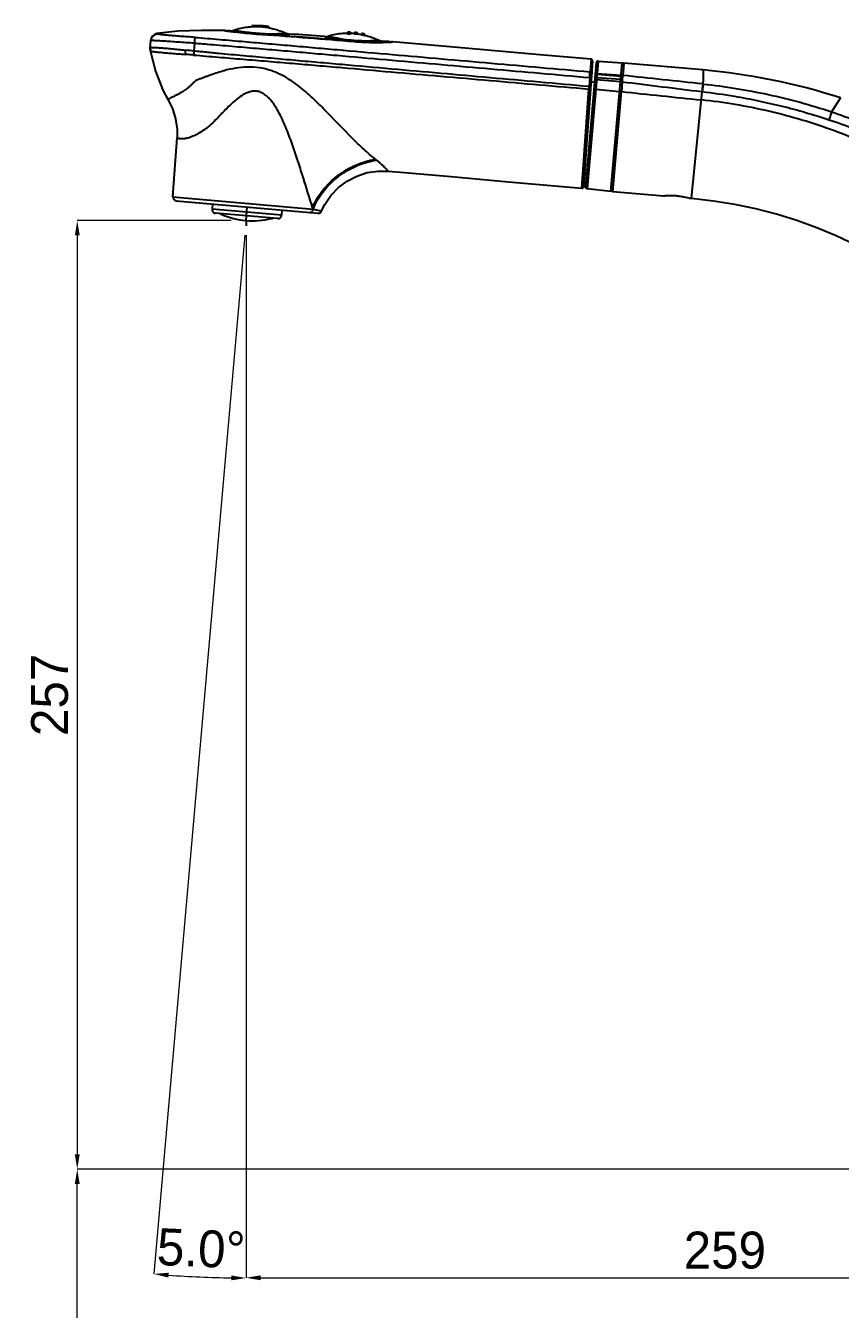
# Model space of a CAD drawing. Extents: x 0 to 1128, y 0 to 827.
# Drawn here: x 419.4 to 640.5, y 280.4 to 628.4 of the extents above; entities that cross this region are included whole.
import ezdxf

# ---------------------------------------------------------------- set-up
doc = ezdxf.new("R2010")
doc.units = 0
doc.header["$LTSCALE"] = 10
doc.header["$MEASUREMENT"] = 0
doc.header["$PDMODE"] = 3
doc.header["$PDSIZE"] = -10
doc.layers.get('0').update_dxf_attribs({"linetype": 'CONTINUOUS'})
doc.layers.get('DEFPOINTS').update_dxf_attribs({"linetype": 'CONTINUOUS'})
doc.layers.add('1', color=7, linetype='CONTINUOUS')
doc.layers.add('DEF_LAYER_ASSEM_MEMBER', color=7, linetype='CONTINUOUS')
doc.styles.add('Daelim Dimension', font='')
doc.styles.get('Daelim Dimension').set_extended_font_data('나눔고딕')
doc.dimstyles.new('DEFAULT', dxfattribs={"dimscale": 2, "dimtxt": 2, "dimasz": 2, "dimexe": 0, "dimexo": 2, "dimgap": 1, "dimtad": 1, "dimdec": 0, "dimzin": 9, "dimdsep": 46, "dimtxsty": 'Daelim Dimension', "dimcen": 0.5, "dimclrd": 5, "dimclre": 5, "dimclrt": 256, "dimadec": 1, "dimazin": 0, "dimtfac": 1, "dimtdec": 0, "dimtix": 1, "dimtmove": 0, "dimatfit": 3, "dimfxl": 1, "dimtolj": 1, "dimtzin": 1, "dimlwd": 9, "dimlwe": 9, "dimarcsym": 0})

# ---------------------------------------------------------------- blocks, each defined once
blk = doc.blocks.new('*D2')
at = {"color": 5, "lineweight": 9, "ltscale": 0.5, "transparency": 16777216}
for p, q in [((479.2003436554678, 571.5811893966575), (479.2003436554678, 288.9807723073841)), ((738.3959340586061, 314.4345492758166), (738.3959340586061, 288.9807723073841)), ((483.2003436554678, 288.9807723073841), (734.3959340586061, 288.9807723073841))]:
    blk.add_line(p, q, dxfattribs=at)
at = {"color": 5, "ltscale": 0.5, "transparency": 16777216}
for points in [[(483.2003436554678, 289.6474389740508), (483.2003436554678, 288.3141056407174), (479.2003436554678, 288.9807723073841)], [(734.3959340586061, 289.6474389740508), (734.3959340586061, 288.3141056407174), (738.3959340586061, 288.9807723073841)]]:
    blk.add_solid(points, dxfattribs=at)
at = {"layer": 'DEFPOINTS', "color": 0, "ltscale": 0.5, "transparency": 16777216}
for p in [(479.2003436554678, 575.5811893966575), (738.3959340586061, 318.4345492758166), (738.3959340586061, 288.9807723073841)]:
    blk.add_point(p, dxfattribs=at)
at = {"color": 7, "ltscale": 0.5, "transparency": 16777216, "insert": (609.1314974382349, 296.4242630083855), "char_height": 10, "attachment_point": 5, "style": 'Daelim Dimension'}
blk.add_mtext('\\A1;259', dxfattribs=at)
blk = doc.blocks.new('*D3')
at = {"color": 5, "lineweight": 9, "ltscale": 0.5, "transparency": 16777216}
for p, q in [((475.2003436554886, 575.5811893966558), (433.4162773570607, 575.5811893966558)), ((433.4162773570607, 571.5811893966558), (433.4162773570607, 322.4345492758166)), ((705.8958830408068, 318.4345492758166), (433.4162773570607, 318.4345492758166))]:
    blk.add_line(p, q, dxfattribs=at)
at = {"color": 5, "ltscale": 0.5, "transparency": 16777216}
for points in [[(432.749610690394, 571.5811893966558), (434.0829440237274, 571.5811893966558), (433.4162773570607, 575.5811893966558)], [(432.749610690394, 322.4345492758166), (434.0829440237274, 322.4345492758166), (433.4162773570607, 318.4345492758166)]]:
    blk.add_solid(points, dxfattribs=at)
at = {"layer": 'DEFPOINTS', "color": 0, "ltscale": 0.5, "transparency": 16777216}
for p in [(479.2003436554886, 575.5811893966558), (433.4162773570607, 318.4345492758166), (709.8958830408068, 318.4345492758166)]:
    blk.add_point(p, dxfattribs=at)
at = {"color": 7, "ltscale": 0.5, "transparency": 16777216, "insert": (425.9727866560592, 447.007869336236), "char_height": 10, "attachment_point": 5, "rotation": 90, "style": 'Daelim Dimension'}
blk.add_mtext('\\A1;257', dxfattribs=at)
blk = doc.blocks.new('*D5')
at = {"color": 5, "lineweight": 9, "ltscale": 0.5, "transparency": 16777216}
for p, q in [((514.5525508317917, 318.4345492758167), (433.4162773570604, 318.4345492758167)), ((433.4162773570604, 96.93454927581661), (433.4162773570604, 314.4345492758167)), ((709.0647545848067, 92.93454927581664), (433.4162773570604, 92.9345492758166))]:
    blk.add_line(p, q, dxfattribs=at)
at = {"color": 5, "ltscale": 0.5, "transparency": 16777216}
for points in [[(432.7496106903937, 314.4345492758167), (434.0829440237271, 314.4345492758167), (433.4162773570604, 318.4345492758167)], [(432.7496106903938, 96.93454927581661), (434.0829440237271, 96.93454927581661), (433.4162773570604, 92.9345492758166)]]:
    blk.add_solid(points, dxfattribs=at)
at = {"layer": 'DEFPOINTS', "color": 0, "ltscale": 0.5, "transparency": 16777216}
for p in [(433.4162773570604, 318.4345492758167), (518.5525508317917, 318.4345492758167), (713.0647545848067, 92.93454927581664)]:
    blk.add_point(p, dxfattribs=at)
at = {"color": 7, "ltscale": 0.5, "transparency": 16777216, "insert": (426.0300112626397, 205.6845492758165), "char_height": 10, "attachment_point": 5, "rotation": 90, "style": 'Daelim Dimension'}
blk.add_mtext('\\A1;545', dxfattribs=at)
blk = doc.blocks.new('*D6')
at = {"color": 5, "lineweight": 9, "ltscale": 0.5, "transparency": 16777216}
for p, q in [((478.8517206844826, 571.5964106042901), (454.2168371863852, 290.0184037459513)), ((479.2003436554882, 570.153048331248), (479.2003436554824, 288.9276002963596))]:
    blk.add_line(p, q, dxfattribs=at)
blk.add_arc((479.2003436554883, 575.5811893968659), 286.6535891005063, 265.7995189533185, 269.2004810467271, dxfattribs=at)
at = {"color": 5, "ltscale": 0.5, "transparency": 16777216}
for points in [[(458.1504826143459, 289.0330722831792), (458.2574200926525, 290.3621103388839), (454.2168371863852, 290.0184037459513)], [(475.2050923904525, 289.6221589862642), (475.1957896404851, 288.2888581062596), (479.2003436554824, 288.9276002963596)]]:
    blk.add_solid(points, dxfattribs=at)
at = {"layer": 'DEFPOINTS', "color": 0, "ltscale": 0.5, "transparency": 16777216}
for p in [(479.5236335242398, 579.2764095056837), (479.20034365547, 575.5811893966575), (479.2003436554883, 575.5811893966556), (479.2003436554883, 574.1530483312481), (462.5329197608197, 289.4125728000815)]:
    blk.add_point(p, dxfattribs=at)
at = {"color": 7, "ltscale": 0.5, "transparency": 16777216, "insert": (467.0319786518932, 296.8798102442402), "char_height": 10, "attachment_point": 5, "rotation": 357.5000000000237, "style": 'Daelim Dimension'}
blk.add_mtext('\\A1;5.0°', dxfattribs=at)

msp = doc.modelspace()

# ---------------------------------------------------------------- linework, layer by layer
at = {"ltscale": 0.5}
for p, q in [((479.2003436554701, 575.5811893966575), (479.5236335242398, 579.2764095056837)), ((479.2003436554883, 575.5811893966556), (479.2003436554883, 574.1530483312481))]:
    msp.add_line(p, q, dxfattribs=at)
at = {"layer": '1', "color": 7, "linetype": 'Continuous'}
for p, q in [((474.8850579127065, 627.0036555527167), (474.2868799865064, 627.0247538842168)), ((480.7704465178062, 628.3703683568165), (480.7277425718066, 628.0663597690168)), ((485.4244419014062, 627.8239441705168), (485.4242381834065, 627.8216156177168)), ((485.4348439041064, 628.1247706507165), (485.4242554249063, 627.8217125697165)), ((506.7048280648064, 626.4233155768165), (506.6563177956064, 626.1152635128165)), ((506.7048279450064, 626.4233181701165), (506.7143557917061, 626.5335999622166)), ((506.7233913021064, 626.6381744728169), (506.7070235106062, 626.5347573396166)), ((507.5668832096062, 626.4392470736166), (507.5613656152063, 626.1336674934164)), ((507.576051079106, 626.5427661712165), (507.5668832096062, 626.4392470736166)), ((507.5839252091064, 626.6316910604164), (507.5823611951064, 626.5426576414166)), ((508.6102250378062, 626.4056243193168), (508.5624558012064, 626.1024703798166)), ((508.6102250465065, 626.4056243151167), (508.6184592915065, 626.5009099578165)), ((508.6246426469061, 626.5724505038165), (508.6134455925062, 626.5017034794164)), ((509.4727114676061, 626.4228423847167), (509.4648761904064, 626.3343717986168)), ((509.4778956383066, 626.4813877258166), (509.4768659785063, 626.4227691560163)), ((506.6563177388061, 626.1152673950164), (506.6666271004065, 626.2331015656164)), ((508.5629680643065, 626.2813548839167), (507.5791122734063, 626.3365157353164)), ((509.4648761904064, 626.3343717986168), (509.4593669600063, 626.0279381678165)), ((509.4676049759064, 626.1221009530168), (509.4593669600063, 626.0279381678165)), ((509.4730498326062, 626.1843368345167), (510.4631868592064, 626.0279416278167)), ((510.498937071306, 626.1948581491165), (510.4514306234064, 625.8935650986168)), ((510.4989366839063, 626.1948555971167), (510.5058691678064, 626.2750772097165)), ((510.5097084336062, 626.3195002479165), (510.5027556354062, 626.2755699889167)), ((511.3457853989062, 626.0365830247165), (511.3402296193062, 625.7262422186168)), ((511.3470641998065, 625.8043633685165), (511.3402296193062, 625.7262422186168)), ((511.3522857577063, 626.1099637357165), (511.3457853989062, 626.0365830247165)), ((511.3553080184065, 626.1440814354164), (511.3547079599066, 626.1099183602164)), ((518.0054475598063, 624.0856069545166), (516.2855069681063, 624.2257599488166)), ((470.1095936273064, 580.1000312747165), (469.9832178003062, 578.6555489624166)), ((488.9376734212065, 578.4527877367163), (488.8112975942063, 577.0083054245165)), ((487.7279471534066, 576.0992664691166), (470.892256755606, 577.5721985215168))]:
    msp.add_line(p, q, dxfattribs=at)
at = {"layer": '1', "color": 9, "linetype": 'Continuous'}
for p, q in [((474.2868798980062, 627.0247537919167), (475.1670853963064, 626.9089384499166)), ((474.8850217661065, 627.0036379647167), (475.8409666002062, 626.8740965425168)), ((475.1670853963064, 626.9089384499166), (475.7246383264064, 626.8373429379167)), ((508.5459686345062, 624.1858323798169), (508.5832939767065, 624.1828548240164)), ((508.5832939740067, 624.1828547977166), (508.5778950110061, 624.1151937719169)), ((488.8112975942063, 577.0083054245165), (469.9832178003062, 578.6555489624166))]:
    msp.add_line(p, q, dxfattribs=at)
at = {"layer": '1', "color": 7, "linetype": 'Continuous'}
for centre, radius, start, end in [((474.9904461960064, 630.0231544064168), 3.0213373771, 268.0010421659923, 287.2794510527971), ((482.1103685622061, 608.7503576807167), 19.3654225698, 92.20237328258439, 94.09420920298089), ((482.1399087389063, 608.4092218570167), 20.0080682816, 93.0460925374028, 93.92470670890472), ((482.0716998792063, 609.5043881960164), 18.9108273218, 91.92387522809248, 93.01604882900602), ((482.0950809401061, 608.9756030042167), 19.1397572831, 86.76859549340345, 92.18255500188107), ((482.0999731474062, 608.8442254075167), 19.5715681144, 90.14517605798873, 91.94171711059555), ((482.0981891807064, 609.0373882608164), 19.3784014042, 89.024834763494, 90.14134855771462), ((482.099767294706, 609.1271041758164), 19.2886716252, 87.37237109439414, 89.02498628010149), ((482.1020892626061, 609.1823505684165), 19.2333768711, 86.69534471731728, 87.37173589368226), ((482.1013808542061, 609.1816643683169), 18.9336691835, 83.56523328520507, 86.75247975239648), ((482.1031487307064, 609.2009220424166), 19.2147752058, 86.11361993640277, 86.69530640359305), ((482.1032377389065, 609.2045187648164), 19.2111807221, 83.58548160900219, 86.11315773451699), ((482.0983434515065, 609.1522452312165), 18.9632433926, 81.211094543882, 83.56607563070152), ((482.0782590105064, 609.0132558563164), 19.4040372058, 80.03864856479532, 83.57528177990177), ((481.9603517279061, 608.2786816854168), 19.8476341279, 80.61130612080687, 81.20273518070393), ((482.1647470005064, 609.4706875270167), 18.6382540836, 79.92816724410626, 80.63345138858283), ((491.3120578573062, 629.1543594602167), 3.0226776194, 246.2631768434065, 266.1324644597094), ((507.4816254540065, 607.7251760222166), 18.7142682729, 89.73897307809015, 92.37893364268132), ((507.3452186039062, 607.7461469479167), 18.7980388691, 89.29641274060903, 91.92321089129528), ((507.0130182412063, 606.5356409262167), 20.1046198361, 89.98759911330278, 90.82543094120271), ((507.0087837796063, 607.3899571111165), 19.250305095, 89.12065419791053, 89.9744455007992), ((507.0136732402066, 607.5380872500164), 19.1021175426, 88.28930548880007, 89.12849939959142), ((507.4873324995065, 607.7749457048167), 18.6644869549, 83.91796949779935, 86.55088952040522), ((507.3433541037066, 607.8346542783165), 18.7097538875, 83.46500681150049, 86.09215634230543), ((507.0158125189064, 607.4612261139164), 19.1788224889, 84.30236472759671, 85.18804513830213), ((507.0628706502066, 607.8933597001169), 18.7441523275, 83.43990431910174, 84.31435931680294), ((506.7313096784064, 605.1190974086167), 21.5381332115, 82.6735779750161, 83.40680146301659), ((418.4639012700063, -464.6564665804835), 1093.2113214124, 85.69699280089381, 86.18987116929566), ((500.7106515966061, 628.4873256956166), 3.0221786523, 265.788552082204, 285.4375848276968), ((507.4878552107061, 607.4885894989166), 18.6452256434, 89.77410570470173, 92.55611774679662), ((507.4915311560062, 607.7804138171168), 18.3533276624, 83.84493956530488, 86.65486629411762), ((507.4459529999062, 607.4842119630166), 18.6530742404, 77.9494851930855, 80.72779550819914), ((507.4855261323064, 607.7267486251167), 18.7123412452, 78.09469219702095, 80.73280931039558), ((507.3279082364065, 607.7320169253167), 18.8134110317, 77.64841235688424, 80.27497094818972), ((507.0831609370061, 607.7327173387166), 18.8999927688, 78.70196820559526, 79.55457504311487), ((506.8982212391061, 606.7844554557169), 19.8661111364, 77.88442454799514, 78.71471733430246), ((506.9257292257062, 606.9207875827165), 19.7270422203, 77.02396519089504, 77.87943270320977), ((516.5346954070064, 627.2379416949166), 3.0224713992, 245.4945799741066, 265.2725200572835), ((470.9794124984064, 578.5683932196166), 1, 175.0000000000002, 265.0000000000005), ((481.009638938106, 596.2615291081165), 20.8, 244.687499837813, 245.6407507763929), ((477.5125147603062, 556.2892168472167), 21.625, 103.3978149678955, 103.5745846774791), ((481.009638938106, 596.2615291081165), 20.7593352495, 245.8056260815924, 284.1943739184085), ((477.5125147603062, 556.2892168472167), 21.625, 66.42541532251296, 66.60218503209863), ((481.009638938106, 596.2615291081165), 20.8, 284.3592492235981, 285.3125001622019), ((487.8151028961065, 577.0954611672169), 1, 265.0000000000005, 355.0000000000002)]:
    msp.add_arc(centre, radius, start, end, dxfattribs=at)
at = {"layer": '1', "color": 9, "linetype": 'Continuous'}
for centre, radius, start, end in [((345.8809956155064, -1396.366951941083), 2027.0898962982, 85.39731907450853, 85.88202276378526), ((512.4721140332063, 675.9515677125164), 51.8673337422, 265.4491963905894, 265.6621905726004), ((511.6557959341062, 665.6839050524168), 41.3415608095, 265.4978146437846, 265.7071649860906), ((514.2570255903061, 685.9883219316166), 62.01770490520001, 271.7375638364968, 271.8997045907814)]:
    msp.add_arc(centre, radius, start, end, dxfattribs=at)
at = {"layer": '1', "color": 7, "linetype": 'Continuous'}
for points, start_tangent, end_tangent in [([(474.116159512806, 626.9782955889168), (474.2869022860064, 627.0247511734165)], (0.844756945403585, 0.5351501688240456), (0.9994375974559697, -0.03353339814929297)), ([(480.7281889210062, 628.0719792320165), (479.5272637710063, 627.9498209038165), (475.8878890413062, 627.1381802598166)], (-0.9974882806257634, -0.07083170204264684), (-0.9545072218490287, -0.2981877989422926)), ([(485.4247043796063, 627.8269443094168), (486.6016044314065, 627.5795390906164), (490.0953134301062, 626.3873912772169)], (0.9845429206439257, -0.1751434766410921), (0.9148695968199562, -0.4037494530206711)), ([(506.6761741942064, 626.3422282086167), (505.3963903043064, 626.2776814659164), (501.5151207585063, 625.5741842342168)], (-0.9998506752821975, -0.01728083151164064), (-0.9635796983776469, -0.2674213246441711)), ([(511.3503780964065, 625.8422419476165), (512.3396307427065, 625.5837446674168), (515.2810367733064, 624.4877283597166)], (0.9737435604875615, -0.2276477067949651), (0.9093800809027783, -0.4159661866753795)), ([(518.2095044639063, 623.9831127150164), (518.0054092188061, 624.0855996646169)], (-0.6554643205507299, 0.7552261412881377), (-0.9971828658842496, 0.07500887938687399))]:
    msp.add_spline(points, degree=3, dxfattribs=dict(at, start_tangent=start_tangent, end_tangent=end_tangent))
at = {"layer": '1', "color": 9, "linetype": 'Continuous'}
for points, start_tangent, end_tangent in [([(475.7246383264064, 626.8373429379167), (476.2501247829064, 626.7692775666164), (478.2336836434065, 626.5227078549165)], (0.9917942009619043, -0.1278446828708091), (0.9930582511836306, -0.1176235935350957)), ([(475.8409666002062, 626.8740965425168), (477.1741204738064, 626.6982297290165), (483.6060497092062, 626.0752376111168)], (0.9911569045314041, -0.1326951039026121), (0.9985237314486547, -0.05431719556323798)), ([(475.8878890413062, 627.1381802598166), (475.9210909804065, 627.1326182690168), (476.0267965952062, 627.1180926790166), (476.2023718940063, 627.0941728552166), (476.445654247806, 627.0608193674166), (476.7549655381063, 627.0183974989168), (477.1283863121066, 626.9674177350166), (478.0576721205066, 626.8429228726168), (479.2112301029065, 626.6967452941167), (480.5596039825064, 626.5441489092163), (482.0553025621066, 626.4051134110168), (483.6212660007063, 626.3000239700168)], (-0.9545072218362447, -0.2981877989832148), (0.9986097708015448, -0.05271172222272911)), ([(483.6212660007063, 626.3000239700168), (486.3134426691063, 626.2286539024167), (487.4523471102066, 626.2432000806166), (488.4017931193066, 626.2762819105164), (489.1449220521063, 626.3160286985167), (489.4359249905065, 626.3354906348168), (489.6737736996065, 626.3528892649165), (489.859969400306, 626.3667463600168), (489.9948155250063, 626.3762222458167), (490.0747229572062, 626.3825519892166), (490.0953134301062, 626.3873912772169)], (0.9986097708017919, -0.05271172221804787), (-0.9148695968198854, 0.4037494530208312)), ([(483.6060497092062, 626.0752376111168), (485.7744502056062, 625.9945898149167), (490.3517675117064, 626.0852927847168)], (0.9985237314492285, -0.05431719555268938), (0.9981561045155537, 0.06069918465955743)), ([(490.3517675117064, 626.0852927847168), (490.6832649205062, 626.1065791929168), (490.8133529490065, 626.1156092871165), (490.9195773791062, 626.1233210511164), (491.002084273106, 626.1295782929164), (491.0610200184065, 626.1342526010167), (491.0964030860064, 626.1372651185166), (491.1081783118066, 626.1385655146169)], (0.998156104513305, 0.06069918469653594), (-0.1101065503282692, 0.9939197893063647)), ([(500.4887104638065, 625.4733074574165), (500.5434722690065, 625.4594199042167), (500.6151549379065, 625.4426566759166), (500.7159360485061, 625.4195221858167), (501.0036320223062, 625.3549052704166), (501.4057197188063, 625.2674977340166)], (-0.9888158063798119, -0.1491418822914689), (0.9779922687440615, -0.2086411327539306)), ([(501.4057197188063, 625.2674977340166), (502.5727020668064, 625.0316302880165), (508.3568030489064, 624.2477523308166)], (0.9779922687360347, -0.2086411327915562), (0.9968472441178676, -0.07934463998665806)), ([(501.5151207585063, 625.5741842342168), (501.5352369568063, 625.5651902889167), (501.6199213186064, 625.5451743657168), (501.7638452086062, 625.5129756604165), (501.9623220621065, 625.4676706610167), (502.2151478162064, 625.4099924700167), (502.5240290626061, 625.3413803173166), (503.3132274461063, 625.1773283717166), (504.3249075088061, 624.9885222313164), (505.5421237211062, 624.7929676653166), (508.4106024845064, 624.4699102248169)], (-0.9635796983828159, -0.267421324625546), (0.996913979178817, -0.07850170773847759)), ([(508.5490373781063, 624.2328111625166), (510.1740018854061, 624.1351134112165), (511.7021374882061, 624.0896293904166), (513.0623117457062, 624.0869634549167), (514.2080420365064, 624.1123578436168), (515.1152035071063, 624.1501295460166), (515.4733928578062, 624.1696207567165), (515.7661706568065, 624.1876461822167), (515.9931837134063, 624.2030895084167), (516.1548429015065, 624.2150186293165), (516.2522424474064, 624.2227019095167), (516.2855938872062, 624.2257528244168)], (0.9971353154716847, -0.07563836750739676), (0.8773705510448061, 0.479813418069288)), ([(508.5612136809063, 624.4583279085164), (511.3588154732061, 624.3403288217169), (512.5436118730063, 624.3459543149165), (513.5294650408064, 624.3752078872167), (514.2987836822062, 624.4143699031165), (514.5991941006064, 624.4343581808166), (514.8450562819062, 624.4522541242168), (515.0382987711064, 624.4661564211165), (515.1784313799062, 624.4755258993164), (515.2609652854062, 624.4820752676169), (515.2810367733064, 624.4877283597166)], (0.9971941577377204, -0.07485861188773542), (-0.9093800808893571, 0.4159661867047206)), ([(508.5832939767065, 624.1828548240164), (510.7529074562062, 624.0446207819168), (516.1374992578062, 623.9991330314165)], (0.9971138342880322, -0.0759210212748659), (0.9995401012882641, 0.03032467504602017)), ([(516.3129140806063, 624.0047027711166), (517.0410458674064, 624.0332534101167), (517.5695112697063, 624.0598213523167), (517.8884742685063, 624.0787785698167), (518.0054475640063, 624.0856069877163)], (0.9994502835669814, 0.03315313978917563), (0.9997284243899697, -0.02330402254437206))]:
    msp.add_spline(points, degree=3, dxfattribs=dict(at, start_tangent=start_tangent, end_tangent=end_tangent))
at = {"layer": 'DEF_LAYER_ASSEM_MEMBER', "color": 7, "linetype": 'Continuous'}
for p, q in [((473.3528925344062, 627.0656991234164), (473.3028107213063, 627.0693740960169)), ((473.5568643619063, 627.0405396339165), (473.3528925344062, 627.0656991234164)), ((473.5564140990064, 627.0406237772168), (473.3528925344062, 627.0656991234164)), ((474.1193120156063, 626.9734540747168), (473.5564140990064, 627.0406237772168)), ((474.1596117458062, 626.9685884027167), (473.5568643619063, 627.0405396339165)), ((475.1371886612064, 626.8571715098169), (474.1596117458062, 626.9685884027167)), ((476.4499268919062, 626.7134705100166), (475.1371886612064, 626.8571715098169)), ((453.170366373206, 622.2685849913169), (453.3633110677065, 624.4739529403168)), ((518.0207980492064, 623.9661583122165), (517.0322209972064, 623.9219614926169)), ((518.6303669223062, 624.0002998533164), (518.0207980492064, 623.9661583122165)), ((518.8361986539062, 624.0130128340165), (518.6300463887064, 624.0002791030165)), ((518.9106621368064, 624.0121217186165), (518.8361986539062, 624.0130128340165)), ((570.8930933953061, 584.8432119216168), (573.2651713710061, 618.7655073874166)), ((574.2269875757061, 618.3225016130168), (571.2947470728063, 584.8068393000167)), ((574.7599621787062, 618.7777058351166), (581.2538234814065, 618.3236108169167)), ((578.2142215655063, 583.5808019389165), (581.2538234813064, 618.3236108169167)), ((603.1701096703064, 616.4061691069164), (581.7519202247063, 618.2800259145165)), ((572.8738901162064, 613.1695075086168), (573.7693052624063, 613.0911688342167)), ((574.4668492624064, 615.4273984240167), (574.0956272967064, 611.1843122348164)), ((574.0956272967064, 611.1843122348164), (580.5784283384064, 610.6038090333168)), ((459.3694306488064, 582.0259745454168), (460.4840767128062, 597.9661559004167)), ((571.1209221276063, 588.1037155525164), (571.5796749536062, 588.0635798808166)), ((571.7975643105065, 590.5540666260167), (571.2955067477064, 590.5979909712169)), ((571.7402417445064, 584.2621034224167), (578.2142215655063, 583.5808019389165)), ((592.4486422653063, 582.2068756161166), (578.7011554310061, 583.4096248661167)), ((599.4220051545062, 581.5967854553164), (599.3378388037063, 581.6205608042164)), ((600.1193414423064, 581.5357763968168), (599.4220046661062, 581.5967854594164)), ((460.2798473810062, 580.9600226365164), (498.7105400334067, 577.5977726980168))]:
    msp.add_line(p, q, dxfattribs=at)
at = {"layer": 'DEF_LAYER_ASSEM_MEMBER', "color": 9, "linetype": 'Continuous'}
for p, q in [((473.3028106839065, 627.0693742981166), (473.5917302689063, 627.0337646308167)), ((474.8568098797064, 626.8862506059168), (474.8707065435065, 626.8846830629168)), ((475.8384480568066, 626.7773850523167), (476.1150238992063, 626.7472484500167)), ((465.1102406143063, 621.5248799078167), (465.2976718476061, 623.6681935600168)), ((483.6035453333066, 626.0356483043165), (483.6032717759063, 626.0316539458167)), ((508.5406258232065, 624.1178529729168), (508.5401583205062, 624.1123278758168)), ((516.195232540606, 623.8897365785165), (516.3068563930065, 623.8927071936168)), ((518.2179869052065, 623.9709937710168), (518.2852525252065, 623.9746875175165)), ((518.7611261333063, 624.0026632747167), (518.9106657862067, 624.0121283004164)), ((486.0186157005064, 616.2195254282165), (485.9753092718065, 616.2340329734166)), ((572.8078992023061, 619.2986650277167), (572.5708419089065, 615.9089305999169)), ((574.7599619974062, 618.7777058478168), (574.4668480861064, 615.4273985116165)), ((581.7519208470062, 618.2800331264166), (581.465377456906, 614.9153360720165)), ((572.451017502206, 614.3542724335166), (572.2789395487066, 611.9060938191169)), ((574.3280819958063, 613.8412816046166), (580.813159990606, 613.2868040259164)), ((574.3770750297062, 614.4012744010165), (580.8650987381061, 613.8804666556166)), ((574.4493451053063, 615.2273213432168), (580.9417280669063, 614.7563325402166)), ((574.4668492624064, 615.4273984240167), (580.9602818153062, 614.9684142212168)), ((581.3028912788063, 613.2242987699165), (581.0678855067063, 610.5526174856168)), ((603.1301955631061, 612.6126021471164), (603.2308967137064, 612.6004651317166)), ((570.3507235574066, 584.3801468480169), (572.2298518174066, 611.2451877924168)), ((574.0956273211063, 611.1843121811166), (571.740239354106, 584.2621041550165)), ((572.2298528129063, 611.2451952737165), (572.2789395255063, 611.9060885063163)), ((578.7011554310061, 583.4096248661167), (581.0678912030062, 610.5526861388166)), ((600.1193414419063, 581.5357763968168), (602.9815459290066, 610.5475815323166)), ((602.8821556829062, 610.5596642028167), (602.9815403975063, 610.5475241967165)), ((640.4628415549064, 608.8414277783168), (638.0899936916062, 605.0441134305165)), ((571.1272690160063, 588.1920793186164), (571.5873952689062, 588.1518234877167)), ((571.1619273988063, 588.6877172850168), (571.6306918531063, 588.6467057094169)), ((459.3694395096063, 582.0259737702168), (497.3938836953062, 578.6992659671168)), ((497.2585399002064, 579.1504970294168), (497.3945620638065, 578.7167228748167))]:
    msp.add_line(p, q, dxfattribs=at)
at = {"layer": 'DEF_LAYER_ASSEM_MEMBER', "color": 7, "linetype": 'Continuous'}
for points in [[(473.3027837880063, 627.0693751480167), (467.1685214144063, 627.1179815781165), (460.7114156171065, 626.9004917715165), (455.0165561498061, 626.2725861002164)], [(483.6035453447062, 626.0356483012165), (481.8173406002065, 626.1695836617164), (479.8571867459063, 626.3516717947168), (478.0447043231061, 626.5426833357169), (476.4499268919062, 626.7134705100166)], [(455.0179427271064, 626.2728237895167), (454.7983540082064, 626.2223019788166), (454.2553485208064, 625.9715649924165), (453.8106317336064, 625.5713188443165), (453.5042187927065, 625.0574812133168), (453.363480601306, 624.4758907180167)], [(508.5406258232065, 624.1178529729168), (499.527564965606, 624.8601118732167), (491.0612580382062, 625.5142724520165), (483.6035453355062, 626.0356483043165)], [(517.0322209972064, 623.9219614926169), (515.7065893724066, 623.8844669113168), (514.099867714106, 623.8726021972166), (512.2801457333062, 623.9038385038166), (510.3244421313061, 623.9905755638165), (508.5406258218063, 624.1178529727167)], [(572.8078992023061, 619.2986650277167), (558.9662354967063, 620.5094409495168), (539.6384107013064, 622.2005890482169), (524.1827543507061, 623.5526675227165), (518.9109452941061, 624.0121091430165)], [(453.2006816690064, 621.7066329181166), (454.6406789351063, 616.0551374176166), (456.6527526243062, 610.9570440962166), (458.0263426353063, 608.3805514713167)], [(573.2651713693062, 618.7655073628166), (573.2423533746064, 618.9535464241167), (573.1514718562066, 619.1193079201166), (573.0054250186063, 619.2395460768166), (572.8093046076065, 619.2985404491164)], [(458.0262826982062, 608.3806560091166), (459.2262328296065, 605.9472032757167), (460.0952381670063, 603.1501181045169), (460.4991013304061, 600.2491880748166), (460.4843652540067, 597.9702680479168)], [(499.7153015388062, 578.1962712715167), (500.5601103010063, 579.8962700768166), (502.2282118723065, 582.3527568974168), (504.2774172794061, 584.5015404127166), (506.6523158250061, 586.2844058809164), (509.2880314212066, 587.6525335199167), (512.1124543618066, 588.5685969789165), (515.0491119285061, 589.0078742406167), (517.8032911782061, 588.9784694918167)], [(517.8042905748061, 588.9783835928165), (522.2181229780062, 588.5922798327165), (534.8432782837062, 587.4877218847168), (550.3798171915064, 586.1280227131165), (570.3503486562063, 584.3800224107167)], [(570.3507085556062, 584.3799953299167), (570.5582680966063, 584.4057365748167), (570.7251196842062, 584.5031692399166), (570.8425004666065, 584.6564452012167), (570.8930933948063, 584.8432119144168)], [(498.7106422770062, 577.5977637528167), (499.0551626742063, 577.6276440894167), (499.3682872359063, 577.7726533358168), (499.6132030291064, 578.0150674946167), (499.7154875253063, 578.1966600060168)]]:
    msp.add_lwpolyline(points, dxfattribs=at)
at = {"layer": 'DEF_LAYER_ASSEM_MEMBER', "color": 9, "linetype": 'Continuous'}
msp.add_lwpolyline([(497.3945620638065, 578.7167228748167), (497.3924127183063, 578.7108013722168), (497.3923464477066, 578.7045253409165), (497.3938836953062, 578.6992659671168)], dxfattribs=at)
for centre, radius, start, end in [((487.2922014500064, 739.7754369643167), 113.57106846, 263.0713371258104, 263.3068488563138), ((491.4911118116061, 775.4104779626168), 149.4526344328, 263.3003479844101, 263.435404703194), ((496.6339872210065, 819.9950654771164), 194.3328583485, 263.4318373098876, 263.5658504058976), ((505.2251868446065, 896.2398395598166), 271.0601313469, 263.5702852949841, 263.7760968483117), ((455.3408101985065, 624.1340286873165), 1.9996481199, 94.95900134111247, 174.986891027401), ((514.3697016507062, 694.5464839607166), 70.6803278144, 271.5705174891877, 272.9790867714854), ((514.2487650353064, 696.8368943045166), 72.9739281032, 272.9804507690061, 273.1179895940035), ((514.4773684021065, 692.8089539102166), 68.9395112495, 273.1663523173924, 273.5625355539817), ((440.2058490170066, 414.3724130005166), 208.6441306785, 83.14465844710669, 83.79126392478132), ((733.7875331549062, 588.1162907703165), 270.7465079654, 172.9120763519947, 173.1416718362028), ((1222.371385802706, 5713.947580011416), 5140.8505836287, 262.8365189789009, 263.078851132614), ((186.9910524699064, 651.8833927667165), 396.202764169, 354.4005067638064, 354.6461787327015), ((-260.7128891171938, -7409.512035616883), 8068.5004099513, 83.85392541728142, 84.00863740410186), ((555.5127789974063, 642.7626493359166), 65.2371209704, 230.8168702496934, 231.1580073735116)]:
    msp.add_arc(centre, radius, start, end, dxfattribs=at)
at = {"layer": 'DEF_LAYER_ASSEM_MEMBER', "color": 7, "linetype": 'Continuous'}
for centre, radius, start, end in [((455.1731242265064, 622.0948329857165), 2.0102807502, 175.0416411357005, 191.1341862124939), ((574.7249244867062, 618.2791115953169), 0.4998238252, 85.98012388960267, 175.0182870206024), ((581.7083285116064, 617.7819724146166), 0.4999647631, 84.99798280599933, 138.0869141366908), ((588.4464226625064, 448.1160310208165), 168.9330074358, 72.06658607620473, 84.99992742808965), ((1379.544798430206, 8143.705276727416), 7575.3517977519, 263.9495222893076, 264.1144709537875), ((460.3669946991063, 581.9562180717166), 1, 176.0000000038952, 264.9999999990853), ((589.3756348795064, 458.7345541548166), 123.270297902, 0.2308631544940811, 84.99999999908529)]:
    msp.add_arc(centre, radius, start, end, dxfattribs=at)
at = {"layer": 'DEF_LAYER_ASSEM_MEMBER', "color": 9, "linetype": 'Continuous'}
for points, start_tangent, end_tangent in [([(476.1150238992063, 626.7472484500167), (477.6964940795065, 626.5770610324166), (480.502152365606, 626.2845724669169), (483.6032717786065, 626.0316539456167)], (0.9941497418404246, -0.1080106050284752), (0.99783885298607, -0.06570862554828204)), ([(453.3612844499066, 624.3307087146168), (453.3488403511064, 624.3087627419168)], (-0.7944469798102538, -0.6073335132119472), (-0.08714414325095712, -0.9961957128481616)), ([(465.2976718476061, 623.6681935600168), (462.9972403811062, 623.8050694611165), (460.7858890335065, 623.9489626832165), (458.748711569106, 624.0858713484167), (456.9604922786066, 624.2044550028168), (456.1806007351065, 624.2537364140167), (455.4863255090063, 624.2945929663165), (454.8834094878061, 624.3264646921166), (454.3764418768064, 624.3487408908168), (453.9687926130064, 624.3588212279165), (453.6630619895063, 624.3579836813165), (453.4609745969065, 624.3523061642168), (453.3985532074066, 624.3450652092165), (453.3612844499066, 624.3307087146168)], (-0.9988331385788759, 0.04829452636346872), (-0.7944469801738999, -0.607333512736265)), ([(455.1679549588061, 626.1261906341169), (455.1237607398061, 626.1666999388167), (455.0865137633064, 626.1975992202165), (455.0435593809066, 626.2350361149165), (455.0233946436065, 626.2565604632164), (455.0179435237064, 626.2728200023166)], (-0.8682571202224755, 0.4961144758853281), (0.5070608381121325, 0.8619102658937425)), ([(465.3724707703063, 625.2501042221165), (463.3507993826065, 625.3815988710166), (461.4197529082062, 625.5229465904167), (459.6523222135061, 625.6615570952167), (458.1149625439061, 625.7903828288167), (456.8647963134063, 625.9027212638166), (455.9430299972064, 625.9950695867165), (455.3788247940065, 626.0682739864169), (455.2387986499066, 626.0995560651168), (455.1679549588061, 626.1261906341169)], (-0.998241859147693, 0.05927217429247442), (-0.8837475427338758, 0.4679639737328462)), ([(465.2975671620065, 623.6682087537165), (465.3245874206063, 624.2171633456164), (465.372470804406, 625.2501048806166)], (0.0496092759060562, 0.9987687018244399), (0.03678924372939373, 0.9993230466399838)), ([(465.2977562616061, 623.6681735781167), (466.9750463767064, 623.5613263418168), (468.6498621321066, 623.4208119425166), (471.9994177691065, 623.1391611104164), (475.3487659892062, 622.8552097654165), (478.6979154011065, 622.5691194926167), (485.3957150455062, 621.9917777281166), (492.0930239172062, 621.4096762438166), (498.7899783762064, 620.8244228540166), (505.4866771831062, 620.2371208263166), (518.8796904270062, 619.0603768756164), (532.2724972062065, 617.8834346739168), (545.6652312447063, 616.7066246648164), (572.4510175025061, 614.3542724504168)], (0.9986946064979179, -0.05107918315683155), (0.9961712767960518, -0.0874230363606987)), ([(465.372470804406, 625.2501048806166), (468.7222756389065, 624.9766937804166), (472.0727785005065, 624.6894271668166), (475.4231888435061, 624.4010195547166), (478.7734949561063, 624.1114294989166), (485.4738654427065, 623.5295962659166), (492.1740152366065, 622.9455500915165), (498.8740061586063, 622.3601315343167), (505.5738799612063, 621.7738806126167), (518.9734181607064, 620.6007230869168), (532.3727820230065, 619.4276399311166), (545.7720651922064, 618.2546248178169), (572.5708419089065, 615.9089305998168)], (0.9978103915826189, -0.0661394167629334), (0.9961922259019254, -0.08718399539231621)), ([(483.6032717786065, 626.0316539456167), (496.0760022341065, 625.1279650598167), (508.5401583873063, 624.1123278702166)], (0.9978570318874174, -0.06543197928256328), (0.9964694622769116, -0.08395600484517335)), ([(508.5401583873063, 624.1123278702166), (512.7230501789063, 623.8862964349164), (516.195232540606, 623.8897365785165)], (0.9966512519464124, -0.08176968872173232), (0.9996668369342772, 0.02581114359762944)), ([(453.1781564823063, 622.3576065864168), (453.2439633669064, 621.6429874032165)], (-0.08846303861496928, -0.9960794600828824), (0.2686358652820852, -0.9632418034347063)), ([(453.2697734381063, 621.5996882546165), (453.1807509039063, 622.3872807195166)], (-0.3072919285931796, 0.951615295495761), (0.08713853613167787, 0.996196203325845)), ([(453.1807310258064, 622.3872825603166), (453.2290426879063, 622.4443348036166), (453.2855010629064, 622.4666757208165), (453.3634036410062, 622.4849279936166), (453.583113875306, 622.5093600365167), (453.8866069167061, 622.5184259399166), (454.7365624843064, 622.4943168911168), (455.8901315619064, 622.4205059533165), (457.3148381010064, 622.3090565635166), (458.9697622355066, 622.1682553947167), (460.8070644635063, 621.9959545824167), (462.7709070208066, 621.7927384845166)], (0.0778844024439653, 0.9969623964101888), (0.9942578992178176, -0.107010419319672)), ([(453.2006816690064, 621.7066329181166), (453.2144079914065, 621.6843755348168), (453.2439307334062, 621.6429781676165)], (-0.1938225011071271, 0.9810366140285376), (0.8333731917145686, -0.552710704918471)), ([(453.2439307334062, 621.6429781676165), (453.2474832173066, 621.6386150133167), (453.2697734329063, 621.5996882594168)], (0.6887432177666541, -0.7250053654838944), (0.631325945491432, -0.7755176017018244)), ([(453.2697734329063, 621.5996882594168), (453.342201686306, 621.5556654134166), (453.4991393011064, 621.5034665553167), (453.7319260174063, 621.4555930189167), (454.043468983506, 621.4022465851167), (454.4284970734066, 621.3529616885166), (454.8871095473064, 621.3017824679164), (456.0155716299064, 621.1894116368167), (457.4002534208062, 621.0629134745168), (459.0023377330062, 620.9269193479167), (460.7826313425062, 620.7827962718166), (462.6915220213064, 620.6330383215168)], (0.6012165704536218, -0.7990861251529683), (0.9970340805481483, -0.07696130342911649)), ([(462.7710214838062, 621.7925999854165), (462.7365703866062, 621.4939690471165), (462.6915358863062, 620.6330665386167)], (-0.1299180285629036, -0.9915247378932754), (0.001449696657329301, -0.9999989491892488)), ([(464.9783609900064, 620.4474212709165), (464.4027133884065, 620.4994213319169), (462.6915358858064, 620.6330665376167)], (-0.9951565057404109, 0.09830325062039186), (-0.9967926198241953, 0.08002795176697526)), ([(464.9783629304061, 620.4474210776166), (471.6826343022062, 619.8824301821169), (478.3877548897062, 619.3285535112168), (485.0928691142062, 618.7737289637166), (491.7970673817063, 618.2079686307166), (498.500312909106, 617.6313635545166), (505.2032791404063, 617.0522520944169), (518.6086612589065, 615.8898730577166), (545.4189098615066, 613.5644257075164), (572.2298518350062, 611.2451881677166)], (0.9965227895468174, -0.08332064518370842), (0.9962860371846886, -0.08610535471635393)), ([(572.2789063275063, 611.9057221165167), (545.4773536728062, 614.2839449793164), (532.0786620284066, 615.4743713226167), (518.6811572515066, 616.6649657769167), (505.2846997374063, 617.8552623915166), (498.5868340242064, 618.4502258920165), (491.8891966883066, 619.0450385187169), (485.1918994088064, 619.6410441721164), (481.8435595109063, 619.9415555544165), (478.4955923999064, 620.2456404838167), (475.1481892263064, 620.5553726545168), (471.8016767063064, 620.8739907576164), (470.1287814275061, 621.0368274436169), (468.4558985972062, 621.1996222315165), (466.7827918691064, 621.3598944539167), (465.1100775760065, 621.5243301602168)], (-0.9960962918761861, 0.08827331029542262), (-0.9920215209875144, 0.1260686396278577)), ([(473.2522556127064, 616.1980084298166), (471.4655313858066, 615.6634883321167), (469.7145651263063, 615.0704641575167), (468.8515098661064, 614.7598451944168), (467.996354765306, 614.4435033562168), (467.1488911239062, 614.1241578976169), (466.7280724565067, 613.9641046639167), (466.3093335649064, 613.8040610816165), (465.8957429353063, 613.6394829059163), (465.5243668896064, 613.4225978353165), (465.2000524664063, 613.1646284303165), (464.9048969612063, 612.8906929163168), (464.6287154277065, 612.6115975481166), (464.3527304364065, 612.3427247913169), (463.7928931059064, 611.8452684162166), (463.2282952547062, 611.4019703230169), (462.6732142376063, 611.0050487090166), (461.6262660817065, 610.3315160439165), (460.6988889520062, 609.7974034871168), (459.9070781229061, 609.3878097347165), (459.2675220924066, 609.0702272803164), (458.7813083027063, 608.8195481537168), (458.5917727235064, 608.7150646309165), (458.4342197645065, 608.6243432378164), (458.3053215685063, 608.5483661194166), (458.2027210166061, 608.4871343313166), (458.1247769695065, 608.4399689234165), (458.0698628027062, 608.4068212546167), (458.0507677818064, 608.3953353665165), (458.0371687328061, 608.3871484889169), (458.0290267348064, 608.3822443611166), (458.0263131377064, 608.3806082708165)], (-0.9644076583620962, -0.2644198715916382), (0.1012225161563615, -0.9948638108922121)), ([(485.9753092718065, 616.2340329734166), (482.8264294440064, 616.9923797821166), (479.591693020006, 617.1959236951166), (473.2522556127064, 616.1980084298166)], (-0.9485805754912401, 0.3165357670164748), (-0.9644076583626038, -0.2644198715897871)), ([(514.2958942382061, 592.1953638318164), (512.7486670611065, 593.4953307901169), (511.1689641238063, 594.8990850492164), (507.9777943386061, 597.9476991941165), (501.5016708980065, 604.5999425728169), (498.1221682535061, 607.9897819464168), (494.5079587822061, 611.2341330685167), (490.5121974172062, 614.0996308842168), (486.0186157005064, 616.2195254282165)], (-0.7781043404795979, 0.6281350454534519), (-0.9478359758799161, 0.318758470989819)), ([(603.1701095605063, 616.4061679646165), (603.1714940102065, 616.3907254864166), (603.1757101743065, 616.3449761760166), (603.182763403106, 616.2697023856167), (603.1924726296065, 616.1660670133165), (603.2045789367062, 616.0353030614165), (603.2184344442062, 615.8780308735168), (603.2472729265064, 615.4839077513166), (603.2679002294062, 614.9777321127167), (603.2655936195065, 614.3447874502167), (603.2241288708065, 613.5636056732164), (603.1301091057062, 612.6120060448166)], (-0.2754389095409367, -0.9613185773253837), (-0.1172233536237369, -0.9931055761424384)), ([(572.4510174688062, 614.3542707444167), (572.4901330186062, 614.8734835901168), (572.5708412285062, 615.9089224862164)], (0.07480673217032394, 0.9971980509517643), (0.08463697461348396, 0.9964118538678053)), ([(572.5708412285062, 615.9089224862164), (572.9092451388065, 615.7425703385165), (573.0296206046064, 615.3970392623169)], (0.9965981511941993, -0.08241434969896937), (-0.06973666145735667, -0.9975654354721708)), ([(574.3770730893066, 614.4012493655164), (574.1880252638061, 614.4010790075167), (574.0252730312063, 614.3705182920166), (573.8697889534064, 614.2396552717164)], (-0.9967948110866981, 0.0800006536887925), (-0.08775143097830478, -0.9961424026519802)), ([(574.4493494387066, 615.2273735311164), (574.0917757518064, 615.1311713406167), (573.9228807030063, 614.8465423497164)], (-0.9973782940201538, 0.07236393174398217), (-0.08715423144072788, -0.996194830312814)), ([(574.4668495543065, 615.4274028274167), (574.1078946001062, 615.3154148165167), (573.9357561180063, 614.9937123936165)], (-0.9975111501248238, 0.07050890281837631), (-0.08715422792361961, -0.9961948306205156)), ([(580.9589721071065, 613.2381940774167), (580.8472014036065, 613.2295421442168), (580.8173375821066, 613.2214343438163), (580.8065537110065, 613.2112679002166)], (-0.9997383468861544, -0.02287439103756193), (-0.08765009216583358, -0.996151324520186)), ([(581.0449549308064, 614.7629925447168), (580.9579859891064, 614.6347246625164)], (-0.6889194013676678, -0.7248379532138299), (-0.4164040670251885, -0.9091796593440056)), ([(581.303241263106, 613.2242657165166), (581.2088654098061, 613.2313565615168), (580.9589721071065, 613.2381940774167)], (-0.996317858241902, 0.08573637121006125), (-0.9997383468922569, -0.02287439077085014)), ([(581.1662484102062, 614.8559269285165), (581.0449549308064, 614.7629925447168)], (-0.8780898568814719, -0.4784957713939346), (-0.6889194011259387, -0.7248379534435802)), ([(581.4653780415065, 614.9153416962167), (581.1662484102062, 614.8559269285165)], (-0.9947835419555378, 0.1020083558067418), (-0.8780898568869641, -0.4784957713838557)), ([(603.1301955631061, 612.6126021471164), (603.0916611364064, 612.2998711602168), (602.8821556829062, 610.5596642028167)], (-0.1242533828319428, -0.992250521216703), (-0.1185549650418616, -0.9929474911917161)), ([(603.2308967137064, 612.6004651317166), (603.1921235377063, 612.2876800911167), (602.9815403975063, 610.5475241967165)], (-0.1250854280934252, -0.9921459749848731), (-0.1191331830792911, -0.9928782829175972)), ([(603.2309702966063, 612.6010859263165), (620.8644938611064, 609.7616563852166), (638.0900096158066, 605.0441104525166)], (0.9941743326286687, -0.1077840263784077), (0.9481776885050401, -0.3177405718841065)), ([(497.2585399002064, 579.1504970294168), (494.7803085284063, 587.0762642515165), (493.4367700059065, 591.2809402869166), (492.0010028863062, 595.5452992687169), (490.4165707601064, 599.8169613717164), (489.5355064486062, 601.9350095632167), (488.5630784655064, 604.0224272512169), (487.4568054219062, 606.0514577586164), (486.1439941853064, 607.9633882244166), (485.3731658933066, 608.8359321169164), (484.498367052206, 609.6089493744166), (483.5010475564063, 610.2217421375167), (482.3879910214064, 610.5911928586165), (481.2167671107063, 610.6551061643167), (480.067702597506, 610.4312263425168), (478.986024545306, 609.9947579736167), (477.9776112279064, 609.4184475637167), (476.1379208458065, 608.0272324676166), (474.4585712347061, 606.4758185566166), (472.875810990306, 604.8603551643164), (472.1070600288062, 604.0469797908167), (471.345560974406, 603.2407979465165), (469.7916255266064, 601.7341569930168), (468.1987554812063, 600.4319902063166), (466.6178933990063, 599.3671920782167), (465.1119791374063, 598.5664122137168), (463.7482060600064, 598.0422698584166), (463.1389909020063, 597.8794807812164), (462.5863778288062, 597.7767349344167), (462.0947163151063, 597.7272425210167), (461.6669390102065, 597.7223657326167), (461.3047328209063, 597.7516587876166), (461.0087685702065, 597.8030151288167), (460.779032718106, 597.8630183838168), (460.6889178254064, 597.8920357882166), (460.6152455540064, 597.9182439949163), (460.5579717607061, 597.9400837958165), (460.5170735617062, 597.9565084050164), (460.4925414226063, 597.9667928017166), (460.4843665058065, 597.9702642746165)], (-0.2996960664171978, 0.9540347309055675), (0.06531064672062514, -0.9978649805584591)), ([(572.2298528129063, 611.2451952737165), (572.5902793030064, 611.2566031637166), (572.7034726537063, 611.2903574663164), (572.7457025026065, 611.3367536043165)], (0.9972636757663438, -0.07392672721689277), (0.07002600787287476, 0.9975451660057243)), ([(602.9815459290066, 610.5475815323166), (611.7091148427062, 609.2850408412169), (618.2097528886065, 608.0606132534167), (624.6604796960064, 606.5981855260166), (637.3665653287067, 602.9234440180167)], (0.9929925673855782, -0.1181768214033451), (0.9492807766852542, -0.3144296535249819)), ([(638.0900096158066, 605.0441104525166), (637.9708983556061, 604.7026517709164), (637.366565318106, 602.9234439869169)], (-0.334192273928948, -0.9425049199055668), (-0.3186661509333525, -0.9478670182305754)), ([(637.3665653287067, 602.9234440180167), (651.0956673534065, 597.6208434787168), (664.2363880743064, 590.9967312874169), (676.6239998409064, 583.0543203497164), (682.4992499836062, 578.6216431116168), (688.1559669048065, 573.9135815944164)], (0.9492979547477665, -0.3143777872428452), (0.7530252692927523, -0.6579915985835821)), ([(638.0900096540063, 605.0441104397169), (651.9946724555066, 599.6216715162168), (665.2839219661064, 592.8330731649166), (677.8006192403063, 584.7098571355168), (689.4467347373061, 575.3811385181166)], (0.9481510795831538, -0.3178199652087642), (0.7508082352896832, -0.660520244823118)), ([(497.2585355337064, 579.1505103494164), (499.9965713118063, 583.7419107177166), (504.037256344106, 587.6965016303166), (508.9706229891062, 590.6131409169166), (514.2958927087066, 592.1953646160164)], (0.3844501429093399, 0.9231457564312302), (0.9876029549131085, 0.1569726200548898)), ([(497.3945083366061, 578.7165796967165), (500.1092494006061, 583.4168527236166), (504.1803556405066, 587.4507381724165), (506.5964231559065, 589.0824733612167), (509.1837108843065, 590.3979026504167), (514.5976669002066, 591.9508641108168)], (0.3679789198138307, 0.9298341328283483), (0.9896244251520069, 0.1436784505155875)), ([(517.8033212851064, 588.9785461979168), (517.7999904077064, 588.9822855450166), (517.7899918771063, 588.9934080713165), (517.7733235457063, 589.0118887319168), (517.7499832657063, 589.0377024818167), (517.6832878499063, 589.1110823836166), (517.589950948106, 589.2123905203166), (517.4700360494062, 589.3401914359165), (517.3236448419061, 589.4930207327166), (517.1513661101062, 589.6690480102166), (516.9541247152065, 589.8661903407165), (516.4882955129065, 590.3153203965167), (515.9319784913064, 590.8223991624163), (515.2942332789062, 591.3708361426166), (514.5976989198061, 591.9508576460166)], (0.0565772481118841, 0.9983982246559167), (-0.7707449925917276, 0.6371437486115499)), ([(496.4317544755063, 577.7971406010165), (496.7698709572064, 577.8423153578165), (497.0704980233063, 578.0291397034166), (497.3938360180064, 578.6992701383165)], (0.9961946980945007, -0.08715574271616743), (0.1070109335916623, 0.9942578438673949)), ([(497.3938465382062, 578.6993869723165), (499.1420141902063, 578.3183040519166), (499.7155313092062, 578.1967394756166)], (0.9759768190678886, -0.2178743873017788), (0.979742559393776, -0.200261122818518))]:
    msp.add_spline(points, degree=3, dxfattribs=dict(at, start_tangent=start_tangent, end_tangent=end_tangent))
at = {"layer": 'DEF_LAYER_ASSEM_MEMBER', "color": 7, "linetype": 'Continuous'}
for points, start_tangent, end_tangent in [([(581.3362752337066, 618.1159501425168), (581.2102455572062, 617.8255128640167)], (-0.6682100068202325, -0.7439727056722611), (-0.08715417242574698, -0.9961948354758637)), ([(572.451017502206, 614.3542724335166), (572.6427661635062, 614.3343065076169), (572.8047048217063, 614.3037111487165), (572.9120043359067, 614.2671688365167), (572.9480400050061, 614.2303177205167)], (0.9976734980499745, -0.06817324466920735), (-0.06975478205073979, -0.9975641685531081)), ([(574.3280819976062, 613.8412816599166), (574.1400567040064, 613.8531350462167), (573.980106895006, 613.8547897621165), (573.8728580302063, 613.8458456235167), (573.8441832786066, 613.8377792255169), (573.8337517941063, 613.8277953397164)], (-0.996360240563302, 0.08524242502791124), (-0.08715516092560353, -0.9961947489944083)), ([(572.2789395255063, 611.9060885063163), (572.4712100190063, 611.8898441490164), (572.6342072876064, 611.8701556308165), (572.6965869006062, 611.8599614812165), (572.7428877339062, 611.8500477874168), (572.7711388317061, 611.8408053448165), (572.7803777028062, 611.8326323309166)], (0.9976226194592349, -0.06891378050357268), (-0.06885834734999291, -0.9976264471234851)), ([(573.6112967665063, 611.2850820824165), (573.6197200918064, 611.2732046780166), (573.6463213327065, 611.2600440767164), (573.7499064603062, 611.2321189480167), (573.9077657401062, 611.2055279679166), (574.095627287506, 611.1843122341165)], (-0.08715611038519885, -0.9961946659275601), (0.9960180533226675, -0.08915176641729511)), ([(580.5827642493064, 610.6533887939167), (580.5911920811063, 610.6414340264164), (580.6180199813061, 610.6282216002164), (580.7226159272063, 610.6002212039166)], (-0.08711912658871981, -0.9961979009124736), (0.9791037235018636, -0.2033614974000398)), ([(580.7226159272063, 610.6002212039166), (580.7959654714064, 610.5865561172168), (581.0678855067063, 610.5526174856168)], (0.9791037234881289, -0.2033614974661668), (0.9960296646888549, -0.08902194706816419)), ([(721.7786605216061, 528.0633148291167), (711.747747670006, 543.8412276707168), (700.0100121825062, 558.3614756287166), (686.6818574781064, 571.4206848796166), (671.9146268193062, 582.8172328585165), (655.8969461473062, 592.3595216800168), (638.8542992330063, 599.8751416183168), (621.0457615758064, 605.2197919523169), (602.7583221055065, 608.2849458045166)], (-0.4884509837269915, 0.8725913341857885), (-0.9947288187711724, 0.1025406119842674)), ([(571.2947470728063, 584.8068392999166), (571.4061676142064, 584.4432303298167), (571.7402417445064, 584.2621034224167)], (-0.08715574272006517, -0.9961946980941596), (0.9945080480282417, -0.1046601280672668)), ([(578.4212762371062, 583.5264407875165), (578.2588451409065, 583.7897701287166)], (-0.7623861930979738, 0.647122316547327), (-0.2355091411513389, 0.9718721337882669)), ([(578.7011554309065, 583.4096248661167), (578.4212762371062, 583.5264407875165)], (-0.9961946980750302, 0.08715574293871452), (-0.7623861931500597, 0.6471223164859637)), ([(599.3378388037063, 581.6205608042164), (597.9795029509064, 581.9481177538164), (596.8415786673063, 582.1420600712167), (595.5782983836066, 582.2713134898167), (594.9527591245064, 582.3019618276167), (594.3600837168065, 582.3107733649167), (593.8201610003061, 582.3017979381166), (593.3507631523062, 582.2809356098169), (593.1474214911063, 582.2681539691166), (592.9673292384064, 582.2549416191168), (592.8120140854062, 582.2421147008167), (592.6829253338065, 582.2304570782167), (592.5811832134063, 582.2206030644165), (592.507798200606, 582.2131362324167), (592.4819850962062, 582.2104417979167), (592.4634914359067, 582.2084813483166), (592.4523621731064, 582.2072831761166), (592.4486422608065, 582.2068755740165)], (-0.962995465178747, 0.2695175950567398), (-0.08715574269074997, -0.9961946980967245))]:
    msp.add_spline(points, degree=3, dxfattribs=dict(at, start_tangent=start_tangent, end_tangent=end_tangent))

# ---------------------------------------------------------------- dimensions: what is measured, and where the dimension line sits
at = {"color": 5, "ltscale": 0.5}
dim = msp.add_angular_dim_2l(base=(462.5329197608197, 289.4125728000815), line1=((479.2003436554883, 575.5811893966556), (479.2003436554883, 574.1530483312481)), line2=((479.2003436554701, 575.5811893966575), (479.5236335242398, 579.2764095056837)), dimstyle='DEFAULT', override={"dimtxt": 5, "dimclrd": 5, "dimclre": 5, "dimclrt": 7}, dxfattribs=at)
dim.commit()
dim.dimension.update_dxf_attribs({"geometry": '*D6', "text_midpoint": (467.0319786518932, 296.8798102442402)})
dim = msp.add_linear_dim(base=(433.4162773570607, 318.4345492758166), p1=(479.2003436554884, 575.5811893966555), p2=(709.8958830408066, 318.4345492758165), angle=90, dimstyle='DEFAULT', override={"dimtxt": 5, "dimclrd": 5, "dimclre": 5, "dimclrt": 7}, dxfattribs=at)
dim.commit()
dim.dimension.update_dxf_attribs({"geometry": '*D3', "text_midpoint": (425.9727866560592, 447.007869336236)})
dim = msp.add_linear_dim(base=(738.3959340586061, 288.9807723073841), p1=(479.2003436554678, 575.5811893966575), p2=(738.3959340586061, 318.4345492758166), dimstyle='DEFAULT', override={"dimtxt": 5, "dimclrd": 5, "dimclre": 5, "dimclrt": 7}, dxfattribs=at)
dim.commit()
dim.dimension.update_dxf_attribs({"geometry": '*D2', "text_midpoint": (609.1314974382349, 288.9807723073841), "dimtype": 128})
dim = msp.add_linear_dim(base=(433.4162773570604, 318.4345492758167), p1=(713.0647545848065, 92.93454927581661), p2=(518.5525508317915, 318.4345492758166), angle=90, text='545', dimstyle='DEFAULT', override={"dimtxt": 5, "dimclrd": 5, "dimclre": 5, "dimclrt": 7}, dxfattribs=at)
dim.commit()
dim.dimension.update_dxf_attribs({"geometry": '*D5', "text_midpoint": (426.0300112626397, 205.6845492758165)})

doc.saveas('drawing.dxf')
